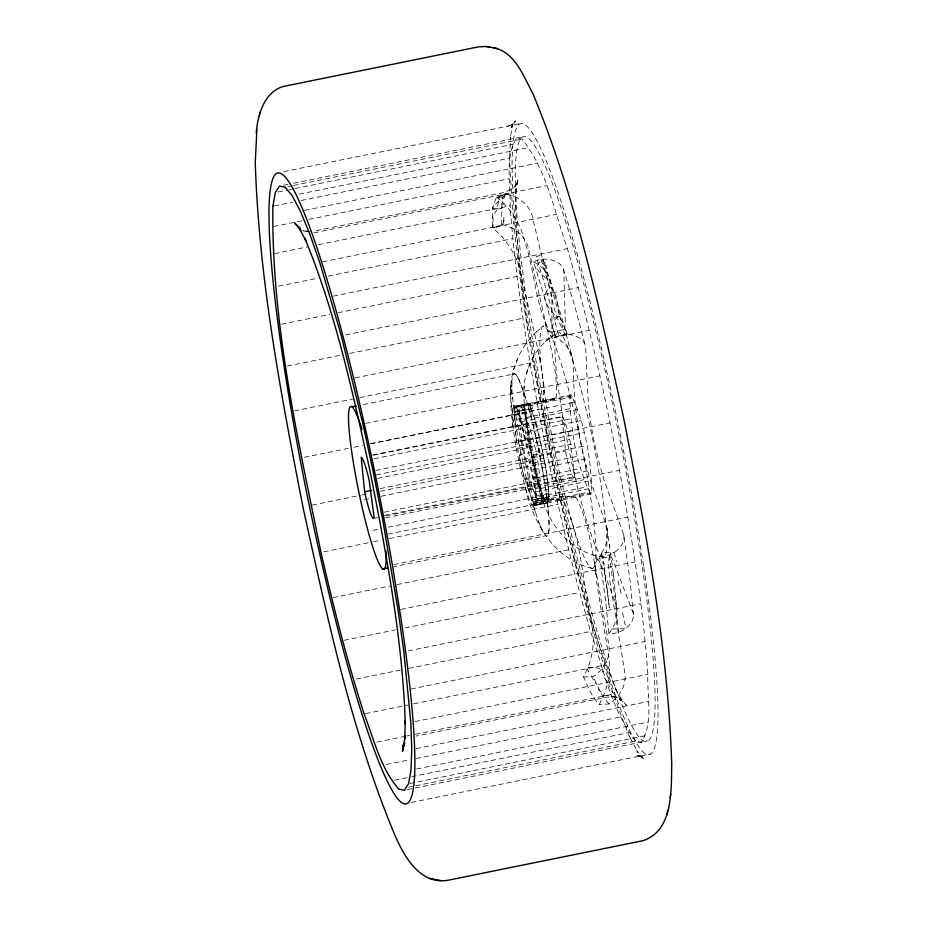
<?xml version="1.0" encoding="UTF-8"?>
<svg xmlns="http://www.w3.org/2000/svg" width="927" height="927" viewBox="0 0 927 927"><rect width="100%" height="100%" fill="white"/><g stroke="black" fill="none" stroke-linecap="round" stroke-linejoin="round"><path stroke-width="0.7" stroke-dasharray="4.63 3.48" d="M513.465 405.62A51.541 5.666 78.5 0 1 532.225 471.507A51.541 5.666 78.5 0 1 528.471 497.162A51.541 5.666 78.5 0 1 512.028 415.412L512.701 406.258L520.615 405.145C535.088 434.323 540.719 470.371 541.472 502.944L540.279 504.369C530.453 489.63 529.062 470.568 524.555 453.697C522.144 438.17 517.926 422.388 519.421 406.559L520.615 405.145L571.009 394.902C585.482 424.079 591.113 460.14 591.855 492.712L590.673 494.126L535.111 505.47L534.276 505.03C521.322 474.473 513.917 439.757 514.508 406.64L527.312 403.581C536.212 415.331 537.115 431.518 541.333 445.319C544.578 464.103 550.244 483.349 548.1 502.48L535.285 505.609L533.79 506.663M513.013 426.652L511.09 409.421L510.592 393.315M510.661 389.838C512.886 370.684 511.855 392.237 510.754 395.875C510.221 385.91 511.217 375.759 514.775 366.385M603.5 557.139C572.631 553.373 549.873 527.104 542.399 498.135C532.365 464.01 524.404 428.726 523.894 393.025M523.952 390.591L524.821 379.85L527.498 370.302M517.718 377.59L515.713 374.253L518.46 378.575L522.619 388.633L527.324 403.187L534.172 429.201L541.356 462.863L546.119 491.368L548.564 512.052L549.178 528.981L548.077 535.122L546.826 536.188L546.003 535.725L393.987 566.629M511.681 382.805L512.828 374.369L514.056 373.314L515.713 374.682M510.545 397.312L510.707 385.377M523.859 396.814L523.998 386.408M520.325 233.998L513.118 228.505L504.67 225.238L501.704 224.682L492.666 228.088L492.747 207.335L496.235 197.602L506.501 193.986L517.127 197.578L524.358 202.967A32.978 31.101 6.9 0 1 532.133 215.528L548.645 285.099C552.538 299.954 554.659 315.98 562.747 329.247L563.825 329.641L564.624 328.679L565.366 322.828L563.767 270.603A32.955 18.181 -15.7 0 0 558.946 263.303C551.507 258.366 541.635 257.764 533.628 261.808L544.949 298.807L555.215 336.976L557.927 338.622A81.785 48.204 -16.1 0 1 573.303 364.033C573.361 404.184 579.108 444.311 591.102 482.643L605.551 522.886A81.877 50.406 -6.5 0 1 603.037 550.8L599.584 556.188L605.54 599.989L608.912 633.512C617.938 634.207 626.861 629.584 631.588 621.936A32.978 19.096 -7 0 0 633.141 612.944L612.353 558.703L610.001 556.606L596.965 559.213L595.482 566.003L596.837 583.268L608.332 653.998A82.028 76.477 -28.1 0 1 604.867 692.434L599.387 704.427C591.646 697.266 588.031 686.455 583.558 677.046L588.946 664.891A82.074 77.741 -30.6 0 0 592.098 625.91C582.782 584.462 581.947 539.271 563.373 500.371L555.725 499.155M635.852 741.079C611.009 709.758 603.593 668.46 590.545 631.507C569.433 558.541 552.77 484.357 538.46 409.78C526.038 342.26 514.902 274.346 510.128 205.806C511.02 183.65 504.288 157.926 516.478 138.019L522.121 139.05C546.953 170.359 554.381 211.657 567.428 248.621C588.541 321.576 605.192 395.759 619.503 470.337C631.924 537.857 643.06 605.771 647.846 674.323C646.953 696.467 653.674 722.191 641.484 742.11L635.852 741.079L415.841 785.737M516.269 189.108L515.586 207.486L515.621 204.067C516.409 246.327 522.017 288.309 528.008 330.093M535.111 505.47L536.049 504.96C536.571 471.739 529.236 437.162 516.258 406.571L515.424 406.142M549.062 529.607L548.077 535.122L546.003 535.725M595.945 574.798L594.161 566.814L595.887 554.914A123.708 13.615 78.5 0 0 585.319 465.516L577.683 427.579A123.708 13.615 78.5 0 0 552.422 338.818C551.09 321.889 552.863 304.276 551.217 286.999M571.009 394.902L569.815 396.316C570.557 428.888 576.2 464.948 590.673 494.126M513.778 411.623L525.829 409.12L525.864 406.13L527.312 403.581L525.829 409.12L526.86 424.299L533.303 461.391L542.098 493.778L545.099 500.777L547.336 503.129L548.807 497.59L536.768 500.07M505.702 193.836L501.774 203.963L504.01 204.357L501.785 207.961L497.011 209.606L492.735 208.552L493.303 205.771L502.596 198.251C501.866 196.003 508.344 194.971 505.702 193.836L500.302 196.026M515.621 192.723L518.46 176.918M528.239 406.814L531.171 417.625M517.776 180.684L514.682 187.66L518.193 182.167C514.589 187.59 508.865 191.483 502.492 192.828L314.068 231.078M516.258 362.295C520.568 349.977 528.32 338.911 538.147 330.348M528.61 367.196C532.214 356.756 538.761 347.382 547.092 340.163M513.558 369.78L517.567 358.645M526.374 373.419L529.815 363.859M493.141 227.88L494.786 227.185M577.683 427.579L578.1 426.791M516.594 430.116L515.134 432.874L517.092 444.149L518.738 442.492L514.775 418.147L515.679 424.068M502.99 196.802L499.56 197.335L499.062 198.181L497.011 209.606L492.654 216.385L493.431 223.28L492.654 227.15L493.338 227.486L492.643 227.671M574.775 476.698A31.194 3.43 78.5 0 1 566.13 454.948L561.82 416.547A31.194 3.43 78.5 0 1 569.769 439.317L574.775 476.698L384.021 515.458M583.558 677.046L593.199 676.652L595.725 674.995L602.249 668.726L606.791 660.916A32.978 31.228 -30.6 0 0 609.016 646.27L596.907 575.505C591.681 549.398 588.622 521.658 576.339 497.741L565.945 496.096A32.955 1.298 -11.2 0 0 559.746 496.768L533.315 501.658L514.195 407.405L541.368 401.229L555.366 398.992L556.119 398.042C557.984 376.455 551.994 354.925 548.228 333.79L528.077 246.756A32.955 31.53 9.9 0 0 520.337 233.998M608.912 633.512L612.388 628.39A81.935 47.439 -7 0 0 615.076 602.063M610.001 556.606L609.132 557.533L608.448 563.373L609.804 580.638L625.041 674.01A32.955 30.718 -28.1 0 1 622.701 688.46L618.1 696.165L611.542 702.365L609.004 703.999L599.387 704.427M541.368 401.229L542.399 401.623L543.164 400.673C545.018 379.097 539.016 357.555 535.261 336.42L520.418 272.329A81.576 78.042 9.9 0 0 492.7 228.054M496.71 197.196A81.622 76.999 6.9 0 1 524.473 240.777C534.705 270.244 535.03 303.94 549.781 331.878L551.414 331.599M633.408 614.717L630.117 581.148L623.697 534.659L604.056 480.012C595.54 451.379 588.981 421.797 587.706 391.878L585.632 346.733A32.978 19.432 -16.1 0 0 580.661 338.911C574.381 334.265 566.003 332.967 558.958 336.594L545.018 285.168L536.142 256.536L539.931 255.539L549.734 287.497L546.64 290.939L544.23 296.42C546.038 304.577 550.406 312.167 557.521 316.907L554.763 320.186L552.376 326.188L555.69 337.266M508.68 194.369L505.285 194.206M552.422 338.818L545.968 327.277L543.512 325.887L541.623 327.498C536.814 348.679 542.782 371.217 544.566 392.631A123.708 13.615 78.5 0 0 571.113 518.911L571.148 519.56M550.696 337.208L558.181 331.889A114.902 12.642 78.5 0 1 600.001 478.784A114.902 12.642 78.5 0 1 591.658 535.968A114.902 12.642 78.5 0 1 554.995 353.732L554.914 337.579L556.409 333.407L558.181 331.889M536.316 331.912L543.512 325.887M545.424 341.599L552.422 335.736M599.584 556.188C608.749 557.081 617.66 552.052 622.202 544.184A32.955 20.29 -6.5 0 0 623.686 534.659M499.155 196.35L497.046 197.3L499.56 197.335M512.828 374.369L514.891 373.79M555.215 336.976L564.555 334.102L566.455 334.253L565.922 330.348L560.001 317.046L542.979 259.004M559.781 316.246L554.137 317.729M507.695 126.165L511.333 124.809L515.551 120.834L511.229 127.602L513.118 122.225L510.151 138.691L510.476 136.883L509.665 158.98L509.676 157.277C513.048 257.787 531.484 357.127 550.568 455.644C568.077 534.891 585.053 615.041 616.223 690.267L614.821 687.023L622.179 700.963L620.14 697.811L626.328 705.238C622.318 700.14 616.316 696.768 609.885 695.968L618.436 697.591L614.613 696.837L606.849 697.162L415.933 736.119M554.334 398.598L523.407 405.551L542.504 499.723M538.112 500.928L549.908 498.367M536.745 499.34L592.295 488.008M533.245 503.5L588.807 492.167M528.054 490.174L540.105 487.695L537.139 477.254M536.397 491.669L591.959 480.337M525.088 479.722L580.65 468.413M531.171 456.86L586.733 445.563M533.512 469.676L589.074 458.367M524.786 478.633L536.837 476.177L531.669 453.604M534.856 478.193L546.907 475.736M526.582 485.284L538.633 482.816M536.698 495.945L548.749 493.477L548.436 489.178M531.635 500.29L543.674 497.822M533.048 503.245L545.099 500.777L541.241 491.148M536.548 503.094L548.587 500.626M534.276 505.03L547.15 502.967M283.801 171.611L519.85 123.697M283.674 185.273L287.949 184.403M293.569 183.256L522.561 136.779M287.915 186.582L292.167 185.713M293.592 185.435L522.121 139.05M278.181 191.959L288.112 189.942M289.537 189.653L293.789 188.795M295.215 188.505L512.376 144.427M299.212 194.16L529.155 147.486M274.299 205.933L292.747 202.19M301.263 200.464L509.92 158.111M304.635 210.383L537.428 163.129M273.535 226.559L301.924 220.8M309.027 219.363L509.166 178.737M313.929 232.851L546.71 185.597M274.496 253.627L308.564 246.709M318.506 244.693L510.128 205.806M322.584 261.866L556.791 214.322M278.575 286.176L318.32 278.1M328.251 276.084L512.782 238.633M333.222 296.153L567.428 248.621M281.437 324.253L329.699 314.462M338.216 312.723L517.069 276.431M345.551 334.867L578.344 287.625M287.254 366.072L341.194 355.122M349.711 353.396L522.874 318.251M550.858 332.272L563.825 329.641M355.064 377.915L589.271 330.371M294.438 410.893L352.642 399.085M359.734 397.637L530.07 363.071M363.326 404.554L515.122 373.72M365.736 423.372L599.943 375.829M542.399 401.623L555.366 398.992M514.149 407.625L519.421 406.559M526.304 405.157L569.815 396.316M572.863 396.86L517.289 408.112M370.197 443.743L575.273 402.075M304.265 457.324L348.262 448.39M353.94 447.243L362.457 445.516M370.974 443.778L538.46 409.78M569.723 408.691L514.137 419.943M534.253 418.204L577.776 409.363M372.48 455.018L561.82 416.547M373.546 455.238L561.472 417.057M374.207 458.738L570.823 418.795M581.02 420.615L525.458 431.889M525.76 432.979L537.811 430.534L540.464 441.53L542.967 453.106L530.928 455.551M516.803 440.649L528.853 438.204L526.246 418.332M375.898 470.406L610.105 422.874M572.596 430.661L517.023 441.936M527.556 440.174L539.595 437.741M376.095 474.925L583.987 432.689M518.123 448.262L530.174 445.817L529.085 439.502M377.602 478.367L569.769 439.317M519.375 454.751L574.949 443.465M380.174 488.599L565.273 450.985M312.237 505.076L360.499 495.273M361.912 494.995L366.177 494.126M380.371 491.24L547.857 457.243M521.252 463.836L533.303 461.391M532.422 463.349L544.473 460.893L543.21 454.404M364.16 499.723L369.803 498.575M381.078 496.281L577.695 456.339M384.381 512.179L590.858 470.232M374.844 518.193L377.671 517.625M386.142 515.899L574.068 477.718M385.296 517.869L619.503 470.337M540.383 488.506L583.906 479.676M372.874 530.337L378.517 529.19M388.39 527.185L586.409 486.953M388.204 534.091L591.855 492.712M323.813 551.82L372.075 542.028M373.5 541.739L380.591 540.302M389.108 538.575L558.019 504.288M393.697 564.589L627.892 517.046M333.071 597.567L389.85 586.049M396.941 584.601L568.691 549.746M400.881 609.41L635.088 561.866M343.998 640.325L395.099 629.954M405.041 627.938L579.63 592.504M408.112 650.939L640.905 603.697M356.339 679.039L400.337 670.105M408.853 668.379L590.545 631.507M410.985 689.028L645.192 641.484M365.551 713.616L408.135 704.972M413.801 703.825L601.171 665.795M415.053 721.565L647.846 674.323M377.046 742.063L405.435 736.293M406.86 736.015L409.699 735.435M415.377 734.277L611.252 694.52M416.014 748.634L648.807 701.38M386.339 764.52L409.05 759.92M416.142 758.471L620.545 716.988M416.675 768.97L648.043 722.017M394.601 780.175L410.221 777M411.634 776.71L628.807 732.631M409.954 783.524L645.586 735.702M408.737 787.174L414.415 786.015M407.266 789.642L647.567 740.87M411.391 802.434L650.267 753.952M516.258 406.571L528.309 404.149L529.352 405.702M514.195 407.405L530.059 404.184L531.519 417.208A24.902 3.024 -10.7 0 1 520.847 419.722L527.44 450.835M518.911 411.321L530.962 408.888M513.836 415.655L525.899 413.233L525.864 409.861M514.809 426.733L526.86 424.299M523.952 426.327L536.003 423.894M514.508 406.64L526.548 404.23M522.237 405.748L518.39 406.513L520.209 419.85L524.473 438.065M522.48 421.437L534.531 419.016L537.509 429.456M513.801 412.272L518.981 411.264M533.315 501.658L539.155 500.765A81.889 3.233 -11.2 0 1 555.69 499.166M612.017 628.981L625.227 628.715M603.593 695.656L609.491 695.505L616.849 697.486M638.112 756.42L643.906 756.629L636.096 755.181L639.815 756.223L644.323 759.816L636.826 750.824L637.846 752.388L628.993 735.632L629.688 737.255C580.765 615.111 556.293 484.763 532.202 355.898M531.044 408.656L532.422 408.529L531.611 403.859M565.922 330.348L567.301 334.265M502.596 198.251L503.836 198.227M310.209 231.541L302.48 230.638L307.243 231.507L303.604 230.174M545.122 265.377L546.235 265.481L548.228 275.759L547.092 278.645L541.843 274.902L536.351 268.204L538.402 263.824L541.403 260.313L543.628 260.95L546.235 265.481M613.998 552.365L616.559 561.6M549.734 287.497L551.866 287.903L556.142 296.049L559.41 314.867L558.668 316.582L560.001 317.046L564.555 334.102M592.307 568.402C554.01 559.433 532.457 522.063 524.96 486.038M596.965 559.213L599.387 561.333L600.939 564.369L615.111 602.063M542.005 467.046L544.161 479.421M527.486 403.743L528.309 404.149M609.004 703.999L601.368 694.033L593.199 676.652M598.008 689.039L602.573 693.512M585.319 465.516L586.513 466.733M611.507 691.102L616.107 696.038M545.771 535.783L545.18 535.25M545.296 501.009L546.327 502.561M591.102 675.968L596.49 684.578M604.45 677.869L609.908 686.953M548.969 520.07L549.074 526.768M518.877 379.583L526.849 401.727M543.176 532.33L538.263 520.881L532.515 502.712L526.64 480.128L518.738 442.492M542.005 529.92L538.263 520.881M529.549 405.933L533.396 415.574M543.651 390.441L544.566 392.631M602.249 668.726L603.28 671.391L602.677 672.017L601.53 669.561L597.243 667.857L588.077 667.197L589.41 669.978L588.518 671.959L587.382 669.039M542.202 375.713L542.434 376.35M563.338 268.946L574.752 305.945L585.632 346.733M549.966 279.525L561.438 316.536L572.654 358.645M539.155 356.13L540.928 361.82M534.045 507.787L535.493 512.631M595.887 554.914L597.034 559.236M528.181 486.2L526.64 480.128L524.3 478.448L521.727 467.208L519.305 455.678L521.206 455.157L519.977 448.772M617.95 580.812L621.542 595.401M595.366 562.283L595.621 563.338M548.436 498.714L548.019 496.942L537.173 498.61L528.691 459.34L532.457 458.587L541.495 500.221M540.916 460.731L532.712 423.303M622.527 612.874L625.285 625.389M530.174 445.817L531.426 452.306M545.099 322.469L545.968 327.277M544.473 460.893L545.563 467.208M548.796 330.568L548.958 331.634M607.046 528.344L613.686 576.223L616.907 609.804M609.294 555.238L615.238 598.969L618.622 632.492M601.414 553.512L602.956 563.523L603.72 562.562L601.646 553.129L602.388 552.979A24.693 15.203 -6.5 0 1 613.998 552.365M545.794 468.506L548.402 488.378M609.537 544.52L609.792 546.571M613.35 573.593L613.686 576.223M548.39 487.88L549.479 496.837M545.215 485.435L548.854 516.235M539.329 448.355L540.371 457.092M511.762 389.108L514.786 418.448L513.488 422.167L511.275 403.43L512.318 397.451M525.899 413.233L526.2 417.532M501.704 224.682L501.774 203.963M548.749 493.477L548.784 496.849M594.161 566.814A123.708 13.615 78.5 0 1 571.113 518.911M533.662 261.785A81.576 45.017 -15.7 0 1 551.159 287.011M503.871 217.242L503.616 224.264L502.689 224.682L504.207 219.699L503.871 217.242M500.128 226.095L496.397 227.173L500.128 226.095M607.301 589.85L605.632 581.75L603.72 562.562L609.352 607.95L607.301 589.85M643.593 565.91L636.096 519.155A321.993 35.411 78.5 0 0 515.574 130.383A321.993 35.411 78.5 0 0 597.115 638.564A321.993 35.411 78.5 0 0 643.593 565.91M521.542 262.098A308.621 33.94 78.5 0 0 641.924 739.839A308.621 33.94 78.5 0 0 591.716 314.543A308.621 33.94 78.5 0 0 521.542 262.098"/><path stroke-width="1.39" d="M256.895 129.595L255.261 162.573C258.969 279.525 281.02 394.983 303.465 509.526C327.613 618.807 351.02 729.352 394.01 833.095C403.361 855.169 419.491 885.494 448.39 880.175L642.886 840.708C673.384 830.928 671.148 789.746 671.739 764.427C668.031 647.475 645.98 532.017 623.535 417.474C599.387 308.193 575.98 197.648 532.99 93.905C523.825 77.103 515.261 51.97 493.755 47.845M256.246 133.198C257.486 115.388 264.23 91.275 284.114 86.292L478.61 46.825L486.374 46.489L497.556 48.598M259.34 115.979L260.012 112.213M666.988 814.787L667.66 811.021M670.105 797.405L670.754 793.802M404.415 743.929L402.469 751.322L405.308 735.517L404.659 739.132L405.331 720.742L405.308 724.161C402.619 639.363 386.629 555.644 370.348 472.585C352.839 393.349 335.875 313.187 304.693 237.961L306.107 241.217L298.737 227.277L300.788 230.417L294.601 223.001L300.232 228.274M404.832 742.77L402.724 746.073L404.311 744.01M351.982 406.86L356.235 406.003M364.635 491.75L361.182 457.312A31.194 3.43 78.5 0 1 369.12 480.082L374.126 517.463A31.194 3.43 78.5 0 1 365.481 495.713L364.635 491.75L371.704 490.313M382.631 568.935L388.309 567.776M429.444 878.402L440.626 880.511M486.374 46.489L490.198 47.254M385.852 550.928A83.082 9.143 78.5 0 1 372.237 545.389A83.082 9.143 78.5 0 1 349.722 436.13A83.082 9.143 78.5 0 1 358.934 420.267M359.479 421.773A83.082 9.143 78.5 0 1 361.993 429.213M272.874 206.223C271.344 323.129 297.81 438.425 320.974 552.399C333.407 606.733 347.011 660.835 364.126 713.906C374.033 739.491 380.418 768.031 398.807 789.19L404.439 790.221L408.54 783.813L410.997 770.128L411.762 749.491L410.8 722.434L403.859 651.808L398.042 609.989L382.457 518.448L373.06 470.986L362.897 423.952L341.298 335.736L319.745 262.445L309.664 233.708L300.383 211.24L292.109 195.597L285.076 187.161L279.433 186.13L275.342 192.538L272.874 206.223M400.476 615.261L392.967 568.494A321.993 35.411 78.5 0 0 272.457 179.734A321.993 35.411 78.5 0 0 353.998 687.904A321.993 35.411 78.5 0 0 400.476 615.261"/></g></svg>
